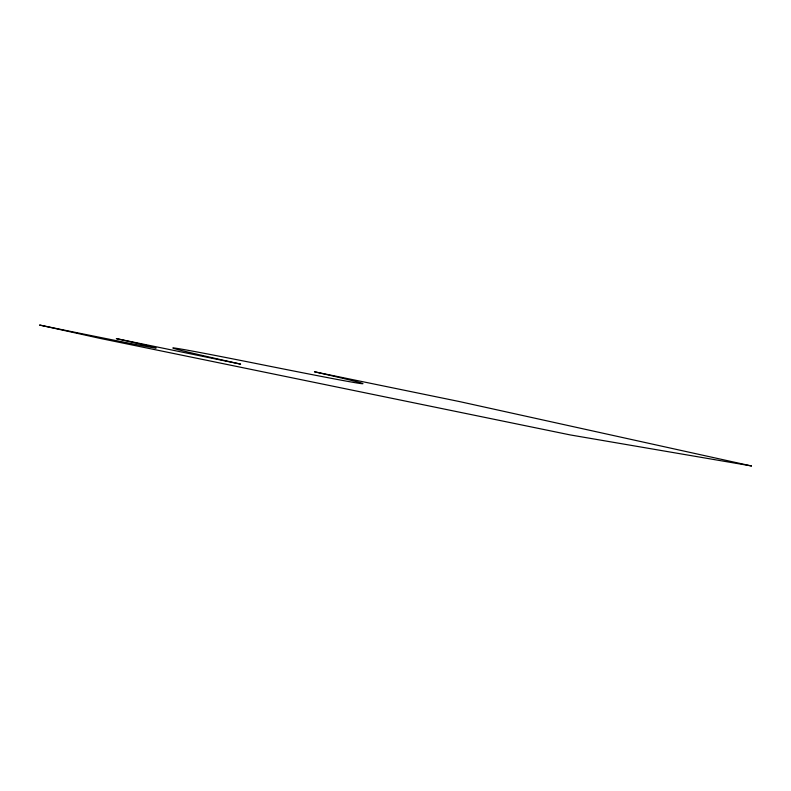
<?xml version="1.0" encoding="UTF-8"?>
<svg xmlns="http://www.w3.org/2000/svg" width="791" height="791" viewBox="0 0 791 791"><rect width="100%" height="100%" fill="white"/><g stroke="black" fill="none" stroke-linecap="round" stroke-linejoin="round"><path stroke-width="1.19" d="M751.45 465.958L570.321 434.941L100.289 338.439L39.55 325.042A268.772 1.879 11.9 0 0 116.317 338.607L240.622 364.127A519.539 3.629 11.9 0 1 252.131 362.713A560.493 3.915 11.9 0 0 314.452 371.79L459.482 401.571L751.45 465.958"/></g></svg>
